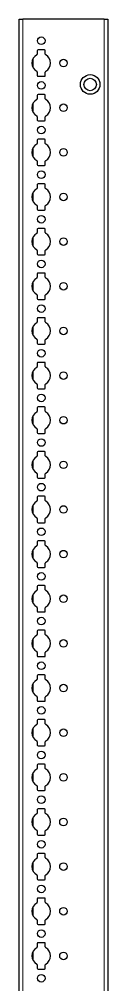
# Model space of a CAD drawing. Header units: millimetres. Extents: x -199 to 2732, y -1647 to 1507.
# Drawn here: x 2682 to 2732, y -293 to 247 of the extents above; entities that cross this region are included whole.
import ezdxf

# ---------------------------------------------------------------- set-up
doc = ezdxf.new("R2010")
doc.units = ezdxf.units.MM

msp = doc.modelspace()

# ---------------------------------------------------------------- linework, layer by layer
at = {"color": 7, "linetype": 'Continuous', "lineweight": 25}
for p, q in [((2682.28, -851.79), (2682.28, 247.21)), ((2682.28, 247.21), (2684.28, 247.21)), ((2729.98, 247.21), (2684.28, 247.21)), ((2729.98, 247.21), (2731.98, 247.21)), ((2731.98, 247.21), (2731.98, -851.79)), ((2692.33, 229.61), (2692.33, 227.73)), ((2696.43, 230.11), (2692.83, 230.11)), ((2696.93, 227.73), (2696.93, 229.61)), ((2692.33, 217.68), (2692.33, 215.81)), ((2696.93, 215.81), (2696.93, 217.68)), ((2692.83, 215.31), (2696.43, 215.31)), ((2692.33, 204.61), (2692.33, 202.73)), ((2696.43, 205.11), (2692.83, 205.11)), ((2696.93, 202.73), (2696.93, 204.61)), ((2692.33, 192.68), (2692.33, 190.81)), ((2692.83, 190.31), (2696.43, 190.31)), ((2696.93, 190.81), (2696.93, 192.68)), ((2692.33, 179.61), (2692.33, 177.73)), ((2696.43, 180.11), (2692.83, 180.11)), ((2696.93, 177.73), (2696.93, 179.61)), ((2692.33, 167.68), (2692.33, 165.81)), ((2696.93, 165.81), (2696.93, 167.68)), ((2692.83, 165.31), (2696.43, 165.31)), ((2692.33, 154.61), (2692.33, 152.73)), ((2696.43, 155.11), (2692.83, 155.11)), ((2696.93, 152.73), (2696.93, 154.61)), ((2692.33, 142.68), (2692.33, 140.81)), ((2696.93, 140.81), (2696.93, 142.68)), ((2692.83, 140.31), (2696.43, 140.31)), ((2696.43, 130.11), (2692.83, 130.11)), ((2692.33, 129.61), (2692.33, 127.73)), ((2696.93, 127.73), (2696.93, 129.61)), ((2692.33, 117.68), (2692.33, 115.81)), ((2692.83, 115.31), (2696.43, 115.31)), ((2696.93, 115.81), (2696.93, 117.68)), ((2692.33, 104.61), (2692.33, 102.73)), ((2696.43, 105.11), (2692.83, 105.11)), ((2696.93, 102.73), (2696.93, 104.61)), ((2692.33, 92.68), (2692.33, 90.81)), ((2696.93, 90.81), (2696.93, 92.68)), ((2692.83, 90.31), (2696.43, 90.31)), ((2692.33, 79.61), (2692.33, 77.73)), ((2696.43, 80.11), (2692.83, 80.11)), ((2696.93, 77.73), (2696.93, 79.61)), ((2692.33, 67.68), (2692.33, 65.81)), ((2692.83, 65.31), (2696.43, 65.31)), ((2696.93, 65.81), (2696.93, 67.68)), ((2692.33, 54.61), (2692.33, 52.73)), ((2696.43, 55.11), (2692.83, 55.11)), ((2696.93, 52.73), (2696.93, 54.61)), ((2692.33, 42.68), (2692.33, 40.81)), ((2692.83, 40.31), (2696.43, 40.31)), ((2696.93, 40.81), (2696.93, 42.68)), ((2692.33, 29.61), (2692.33, 27.73)), ((2696.43, 30.11), (2692.83, 30.11)), ((2696.93, 27.73), (2696.93, 29.61)), ((2692.33, 17.68), (2692.33, 15.81)), ((2696.93, 15.81), (2696.93, 17.68)), ((2692.83, 15.31), (2696.43, 15.31)), ((2692.33, 4.61), (2692.33, 2.73)), ((2696.43, 5.11), (2692.83, 5.11)), ((2696.93, 2.73), (2696.93, 4.61)), ((2692.33, -7.32), (2692.33, -9.19)), ((2692.83, -9.69), (2696.43, -9.69)), ((2696.93, -9.19), (2696.93, -7.32)), ((2692.33, -20.39), (2692.33, -22.27)), ((2696.43, -19.89), (2692.83, -19.89)), ((2696.93, -22.27), (2696.93, -20.39)), ((2692.33, -32.32), (2692.33, -34.19)), ((2696.93, -34.19), (2696.93, -32.32)), ((2692.83, -34.69), (2696.43, -34.69)), ((2692.33, -45.39), (2692.33, -47.27)), ((2696.43, -44.89), (2692.83, -44.89)), ((2696.93, -47.27), (2696.93, -45.39)), ((2692.33, -57.32), (2692.33, -59.19)), ((2696.93, -59.19), (2696.93, -57.32)), ((2692.83, -59.69), (2696.43, -59.69)), ((2696.43, -69.89), (2692.83, -69.89)), ((2692.33, -70.39), (2692.33, -72.27)), ((2696.93, -72.27), (2696.93, -70.39)), ((2692.33, -82.32), (2692.33, -84.19)), ((2692.83, -84.69), (2696.43, -84.69)), ((2696.93, -84.19), (2696.93, -82.32)), ((2692.33, -95.39), (2692.33, -97.27)), ((2696.43, -94.89), (2692.83, -94.89)), ((2696.93, -97.27), (2696.93, -95.39)), ((2692.33, -107.32), (2692.33, -109.19)), ((2696.93, -109.19), (2696.93, -107.32)), ((2692.83, -109.69), (2696.43, -109.69)), ((2692.33, -120.39), (2692.33, -122.27)), ((2696.43, -119.89), (2692.83, -119.89)), ((2696.93, -122.27), (2696.93, -120.39)), ((2692.33, -132.32), (2692.33, -134.19)), ((2692.83, -134.69), (2696.43, -134.69)), ((2696.93, -134.19), (2696.93, -132.32)), ((2692.33, -145.39), (2692.33, -147.27)), ((2696.43, -144.89), (2692.83, -144.89)), ((2696.93, -147.27), (2696.93, -145.39)), ((2692.33, -157.32), (2692.33, -159.19)), ((2692.83, -159.69), (2696.43, -159.69)), ((2696.93, -159.19), (2696.93, -157.32)), ((2692.33, -170.39), (2692.33, -172.27)), ((2696.43, -169.89), (2692.83, -169.89)), ((2696.93, -172.27), (2696.93, -170.39)), ((2692.33, -182.32), (2692.33, -184.19)), ((2696.93, -184.19), (2696.93, -182.32)), ((2692.83, -184.69), (2696.43, -184.69)), ((2692.33, -195.39), (2692.33, -197.27)), ((2696.43, -194.89), (2692.83, -194.89)), ((2696.93, -197.27), (2696.93, -195.39)), ((2692.33, -207.32), (2692.33, -209.19)), ((2692.83, -209.69), (2696.43, -209.69)), ((2696.93, -209.19), (2696.93, -207.32)), ((2692.33, -220.39), (2692.33, -222.27)), ((2696.43, -219.89), (2692.83, -219.89)), ((2696.93, -222.27), (2696.93, -220.39)), ((2692.33, -232.32), (2692.33, -234.19)), ((2696.93, -234.19), (2696.93, -232.32)), ((2692.83, -234.69), (2696.43, -234.69)), ((2692.33, -245.39), (2692.33, -247.27)), ((2696.43, -244.89), (2692.83, -244.89)), ((2696.93, -247.27), (2696.93, -245.39)), ((2692.33, -257.32), (2692.33, -259.19)), ((2696.93, -259.19), (2696.93, -257.32)), ((2692.83, -259.69), (2696.43, -259.69)), ((2696.43, -269.89), (2692.83, -269.89)), ((2692.33, -270.39), (2692.33, -272.27)), ((2696.93, -272.27), (2696.93, -270.39)), ((2692.33, -282.32), (2692.33, -284.19)), ((2692.83, -284.69), (2696.43, -284.69)), ((2696.93, -284.19), (2696.93, -282.32))]:
    msp.add_line(p, q, dxfattribs=at)
at = {"color": 8, "linetype": 'Continuous', "lineweight": 18}
for p, q in [((2684.28, 247.21), (2684.28, -851.79)), ((2729.98, -851.79), (2729.98, 247.21)), ((2690.13, 225.41), (2690.13, 220)), ((2690.13, 200.41), (2690.13, 195)), ((2690.13, 175.41), (2690.13, 170)), ((2690.13, 150.41), (2690.13, 145)), ((2690.13, 125.41), (2690.13, 120)), ((2690.13, 100.41), (2690.13, 95)), ((2690.13, 75.41), (2690.13, 70)), ((2690.13, 50.41), (2690.13, 45)), ((2690.13, 25.41), (2690.13, 20)), ((2690.13, 0.41), (2690.13, -5)), ((2690.13, -24.59), (2690.13, -30)), ((2690.13, -49.59), (2690.13, -55)), ((2690.13, -74.59), (2690.13, -80)), ((2690.13, -99.59), (2690.13, -105)), ((2690.13, -124.59), (2690.13, -130)), ((2690.13, -149.59), (2690.13, -155)), ((2690.13, -174.59), (2690.13, -180)), ((2690.13, -199.59), (2690.13, -205)), ((2690.13, -224.59), (2690.13, -230)), ((2690.13, -249.59), (2690.13, -255)), ((2690.13, -274.59), (2690.13, -280))]:
    msp.add_line(p, q, dxfattribs=at)
at = {"color": 7, "linetype": 'Continuous', "lineweight": 25}
for centre, radius in [((2694.63, 235.21), 2.12), ((2707.13, 222.71), 2.12), ((2694.63, 210.21), 2.12), ((2722.13, 210.71), 5.5), ((2722.13, 210.71), 3.5), ((2707.13, 197.71), 2.12), ((2694.63, 185.21), 2.12), ((2707.13, 172.71), 2.12), ((2694.63, 160.21), 2.12), ((2707.13, 147.71), 2.12), ((2694.63, 135.21), 2.12), ((2707.13, 122.71), 2.12), ((2694.63, 110.21), 2.12), ((2707.13, 97.71), 2.12), ((2694.63, 85.21), 2.12), ((2707.13, 72.71), 2.12), ((2694.63, 60.21), 2.13), ((2707.13, 47.71), 2.12), ((2694.63, 35.21), 2.13), ((2707.13, 22.71), 2.12), ((2694.63, 10.21), 2.13), ((2707.13, -2.29), 2.12), ((2694.63, -14.79), 2.13), ((2707.13, -27.29), 2.12), ((2694.63, -39.79), 2.13), ((2707.13, -52.29), 2.12), ((2694.63, -64.79), 2.13), ((2707.13, -77.29), 2.12), ((2694.63, -89.79), 2.13), ((2707.13, -102.29), 2.12), ((2694.63, -114.79), 2.13), ((2707.13, -127.29), 2.12), ((2694.63, -139.79), 2.13), ((2707.13, -152.29), 2.12), ((2694.63, -164.79), 2.13), ((2707.13, -177.29), 2.12), ((2694.63, -189.79), 2.13), ((2707.13, -202.29), 2.13), ((2694.63, -214.79), 2.13), ((2707.13, -227.29), 2.13), ((2694.63, -239.79), 2.13), ((2707.13, -252.29), 2.13), ((2694.63, -264.79), 2.13), ((2707.13, -277.29), 2.13), ((2694.63, -289.79), 2.13)]:
    msp.add_circle(centre, radius, dxfattribs=at)
for centre, radius, start, end in [((2694.63, 222.71), 5.25, 119.1407, 240.8593), ((2691.83, 227.73), 0.5, 299.1407, 0), ((2692.83, 229.61), 0.5, 90, 180), ((2696.43, 229.61), 0.5, 360, 90), ((2697.43, 227.73), 0.5, 180, 240.8593), ((2694.63, 222.71), 5.25, 299.1407, 60.8593), ((2691.83, 217.68), 0.5, 0, 60.8593), ((2697.43, 217.68), 0.5, 119.1407, 180), ((2692.83, 215.81), 0.5, 180, 270), ((2696.43, 215.81), 0.5, 270, 0), ((2694.63, 197.71), 5.25, 119.1407, 240.8593), ((2691.83, 202.73), 0.5, 299.1407, 0), ((2692.83, 204.61), 0.5, 90, 180), ((2696.43, 204.61), 0.5, 0, 90), ((2697.43, 202.73), 0.5, 180, 240.8593), ((2694.63, 197.71), 5.25, 299.1407, 60.8593), ((2691.83, 192.68), 0.5, 0, 60.8593), ((2692.83, 190.81), 0.5, 180, 270), ((2696.43, 190.81), 0.5, 270, 0), ((2697.43, 192.68), 0.5, 119.1407, 180), ((2692.83, 179.61), 0.5, 90, 180), ((2696.43, 179.61), 0.5, 0, 90), ((2694.63, 172.71), 5.25, 119.1407, 240.8593), ((2691.83, 177.73), 0.5, 299.1407, 0), ((2697.43, 177.73), 0.5, 180, 240.8593), ((2694.63, 172.71), 5.25, 299.1407, 60.8593), ((2691.83, 167.68), 0.5, 0, 60.8593), ((2697.43, 167.68), 0.5, 119.1407, 180), ((2692.83, 165.81), 0.5, 180, 270), ((2696.43, 165.81), 0.5, 270, 0), ((2694.63, 147.71), 5.25, 119.1407, 240.8593), ((2691.83, 152.73), 0.5, 299.1407, 0), ((2692.83, 154.61), 0.5, 90, 180), ((2696.43, 154.61), 0.5, 0, 90), ((2697.43, 152.73), 0.5, 180, 240.8593), ((2694.63, 147.71), 5.25, 299.1407, 60.8593), ((2691.83, 142.68), 0.5, 0, 60.8593), ((2692.83, 140.81), 0.5, 180, 270), ((2696.43, 140.81), 0.5, 270, 0), ((2697.43, 142.68), 0.5, 119.1407, 180), ((2692.83, 129.61), 0.5, 90, 180), ((2696.43, 129.61), 0.5, 0, 90), ((2694.63, 122.71), 5.25, 119.1407, 240.8593), ((2691.83, 127.73), 0.5, 299.1407, 0), ((2697.43, 127.73), 0.5, 180, 240.8593), ((2694.63, 122.71), 5.25, 299.1407, 60.8593), ((2691.83, 117.68), 0.5, 0, 60.8593), ((2692.83, 115.81), 0.5, 180, 270), ((2696.43, 115.81), 0.5, 270, 0), ((2697.43, 117.68), 0.5, 119.1407, 180), ((2691.83, 102.73), 0.5, 299.1407, 0), ((2692.83, 104.61), 0.5, 90, 180), ((2696.43, 104.61), 0.5, 0, 90), ((2697.43, 102.73), 0.5, 180, 240.8593), ((2694.63, 97.71), 5.25, 119.1407, 240.8593), ((2694.63, 97.71), 5.25, 299.1407, 60.8593), ((2691.83, 92.68), 0.5, 0, 60.8593), ((2697.43, 92.68), 0.5, 119.1407, 180), ((2692.83, 90.81), 0.5, 180, 270), ((2696.43, 90.81), 0.5, 270, 0), ((2694.63, 72.71), 5.25, 119.1407, 240.8593), ((2691.83, 77.73), 0.5, 299.1407, 0), ((2692.83, 79.61), 0.5, 90, 180), ((2696.43, 79.61), 0.5, 0, 90), ((2697.43, 77.73), 0.5, 180, 240.8593), ((2694.63, 72.71), 5.25, 299.1407, 60.8593), ((2691.83, 67.68), 0.5, 0, 60.8593), ((2692.83, 65.81), 0.5, 180, 270), ((2696.43, 65.81), 0.5, 270, 0), ((2697.43, 67.68), 0.5, 119.1407, 180), ((2692.83, 54.61), 0.5, 90, 180), ((2696.43, 54.61), 0.5, 360, 90), ((2694.63, 47.71), 5.25, 119.1407, 240.8593), ((2691.83, 52.73), 0.5, 299.1407, 0), ((2697.43, 52.73), 0.5, 180, 240.8593), ((2694.63, 47.71), 5.25, 299.1407, 60.8593), ((2691.83, 42.68), 0.5, 0, 60.8593), ((2692.83, 40.81), 0.5, 180, 270), ((2696.43, 40.81), 0.5, 270, 0), ((2697.43, 42.68), 0.5, 119.1407, 180), ((2694.63, 22.71), 5.25, 119.1407, 240.8593), ((2691.83, 27.73), 0.5, 299.1407, 0), ((2692.83, 29.61), 0.5, 90, 180), ((2696.43, 29.61), 0.5, 0, 90), ((2697.43, 27.73), 0.5, 180, 240.8593), ((2694.63, 22.71), 5.25, 299.1407, 60.8593), ((2691.83, 17.68), 0.5, 0, 60.8593), ((2697.43, 17.68), 0.5, 119.1407, 180), ((2692.83, 15.81), 0.5, 180, 270), ((2696.43, 15.81), 0.5, 270, 0), ((2694.63, -2.29), 5.25, 119.1407, 240.8593), ((2691.83, 2.73), 0.5, 299.1407, 0), ((2692.83, 4.61), 0.5, 90, 180), ((2696.43, 4.61), 0.5, 0, 90), ((2697.43, 2.73), 0.5, 180, 240.8593), ((2694.63, -2.29), 5.25, 299.1407, 60.8593), ((2691.83, -7.32), 0.5, 0, 60.8593), ((2692.83, -9.19), 0.5, 180, 270), ((2696.43, -9.19), 0.5, 270, 0), ((2697.43, -7.32), 0.5, 119.1407, 180), ((2692.83, -20.39), 0.5, 90, 180), ((2696.43, -20.39), 0.5, 0, 90), ((2694.63, -27.29), 5.25, 119.1407, 240.8593), ((2691.83, -22.27), 0.5, 299.1407, 0), ((2697.43, -22.27), 0.5, 180, 240.8593), ((2694.63, -27.29), 5.25, 299.1407, 60.8593), ((2691.83, -32.32), 0.5, 0, 60.8593), ((2697.43, -32.32), 0.5, 119.1407, 180), ((2692.83, -34.19), 0.5, 180, 270), ((2696.43, -34.19), 0.5, 270, 0), ((2694.63, -52.29), 5.25, 119.1407, 240.8593), ((2691.83, -47.27), 0.5, 299.1407, 0), ((2692.83, -45.39), 0.5, 90, 180), ((2696.43, -45.39), 0.5, 0, 90), ((2697.43, -47.27), 0.5, 180, 240.8593), ((2694.63, -52.29), 5.25, 299.1407, 60.8593), ((2691.83, -57.32), 0.5, 0, 60.8593), ((2692.83, -59.19), 0.5, 180, 270), ((2696.43, -59.19), 0.5, 270, 0), ((2697.43, -57.32), 0.5, 119.1407, 180), ((2692.83, -70.39), 0.5, 90, 180), ((2696.43, -70.39), 0.5, 0, 90), ((2694.63, -77.29), 5.25, 119.1407, 240.8593), ((2691.83, -72.27), 0.5, 299.1407, 0), ((2697.43, -72.27), 0.5, 180, 240.8593), ((2694.63, -77.29), 5.25, 299.1407, 60.8593), ((2691.83, -82.32), 0.5, 0, 60.8593), ((2692.83, -84.19), 0.5, 180, 270), ((2696.43, -84.19), 0.5, 270, 0), ((2697.43, -82.32), 0.5, 119.1407, 180), ((2691.83, -97.27), 0.5, 299.1407, 0), ((2692.83, -95.39), 0.5, 90, 180), ((2696.43, -95.39), 0.5, 0, 90), ((2697.43, -97.27), 0.5, 180, 240.8593), ((2694.63, -102.29), 5.25, 119.1407, 240.8593), ((2694.63, -102.29), 5.25, 299.1407, 60.8593), ((2691.83, -107.32), 0.5, 0, 60.8593), ((2697.43, -107.32), 0.5, 119.1407, 180), ((2692.83, -109.19), 0.5, 180, 270), ((2696.43, -109.19), 0.5, 270, 0), ((2694.63, -127.29), 5.25, 119.1407, 240.8593), ((2691.83, -122.27), 0.5, 299.1407, 0), ((2692.83, -120.39), 0.5, 90, 180), ((2696.43, -120.39), 0.5, 0, 90), ((2697.43, -122.27), 0.5, 180, 240.8593), ((2694.63, -127.29), 5.25, 299.1407, 60.8593), ((2691.83, -132.32), 0.5, 0, 60.8593), ((2692.83, -134.19), 0.5, 180, 270), ((2696.43, -134.19), 0.5, 270, 0), ((2697.43, -132.32), 0.5, 119.1407, 180), ((2692.83, -145.39), 0.5, 90, 180), ((2696.43, -145.39), 0.5, 0, 90), ((2694.63, -152.29), 5.25, 119.1407, 240.8593), ((2691.83, -147.27), 0.5, 299.1407, 0), ((2697.43, -147.27), 0.5, 180, 240.8593), ((2694.63, -152.29), 5.25, 299.1407, 60.8593), ((2691.83, -157.32), 0.5, 0, 60.8593), ((2692.83, -159.19), 0.5, 180, 270), ((2696.43, -159.19), 0.5, 270, 0), ((2697.43, -157.32), 0.5, 119.1407, 180), ((2694.63, -177.29), 5.25, 119.1407, 240.8593), ((2691.83, -172.27), 0.5, 299.1407, 0), ((2692.83, -170.39), 0.5, 90, 180), ((2696.43, -170.39), 0.5, 0, 90), ((2697.43, -172.27), 0.5, 180, 240.8593), ((2694.63, -177.29), 5.25, 299.1407, 60.8593), ((2691.83, -182.32), 0.5, 0, 60.8593), ((2697.43, -182.32), 0.5, 119.1407, 180), ((2692.83, -184.19), 0.5, 180, 270), ((2696.43, -184.19), 0.5, 270, 0), ((2694.63, -202.29), 5.25, 119.1407, 240.8593), ((2691.83, -197.27), 0.5, 299.1407, 0), ((2692.83, -195.39), 0.5, 90, 180), ((2696.43, -195.39), 0.5, 0, 90), ((2697.43, -197.27), 0.5, 180, 240.8593), ((2694.63, -202.29), 5.25, 299.1407, 60.8593), ((2691.83, -207.32), 0.5, 0, 60.8593), ((2692.83, -209.19), 0.5, 180, 270), ((2696.43, -209.19), 0.5, 270, 0), ((2697.43, -207.32), 0.5, 119.1407, 180), ((2692.83, -220.39), 0.5, 90, 180), ((2696.43, -220.39), 0.5, 0, 90), ((2694.63, -227.29), 5.25, 119.1407, 240.8593), ((2691.83, -222.27), 0.5, 299.1407, 0), ((2697.43, -222.27), 0.5, 180, 240.8593), ((2694.63, -227.29), 5.25, 299.1407, 60.8593), ((2691.83, -232.32), 0.5, 0, 60.8593), ((2697.43, -232.32), 0.5, 119.1407, 180), ((2692.83, -234.19), 0.5, 180, 270), ((2696.43, -234.19), 0.5, 270, 0), ((2694.63, -252.29), 5.25, 119.1407, 240.8593), ((2691.83, -247.27), 0.5, 299.1407, 0), ((2692.83, -245.39), 0.5, 90, 180), ((2696.43, -245.39), 0.5, 0, 90), ((2697.43, -247.27), 0.5, 180, 240.8593), ((2694.63, -252.29), 5.25, 299.1407, 60.8593), ((2691.83, -257.32), 0.5, 0, 60.8593), ((2692.83, -259.19), 0.5, 180, 270), ((2696.43, -259.19), 0.5, 270, 0), ((2697.43, -257.32), 0.5, 119.1407, 180), ((2692.83, -270.39), 0.5, 90, 180), ((2696.43, -270.39), 0.5, 0, 90), ((2694.63, -277.29), 5.25, 119.1407, 240.8593), ((2691.83, -272.27), 0.5, 299.1407, 0), ((2697.43, -272.27), 0.5, 180, 240.8593), ((2694.63, -277.29), 5.25, 299.1407, 60.8593), ((2691.83, -282.32), 0.5, 0, 60.8593), ((2692.83, -284.19), 0.5, 180, 270), ((2696.43, -284.19), 0.5, 270, 0), ((2697.43, -282.32), 0.5, 119.1407, 180)]:
    msp.add_arc(centre, radius, start, end, dxfattribs=at)

doc.saveas('drawing.dxf')
